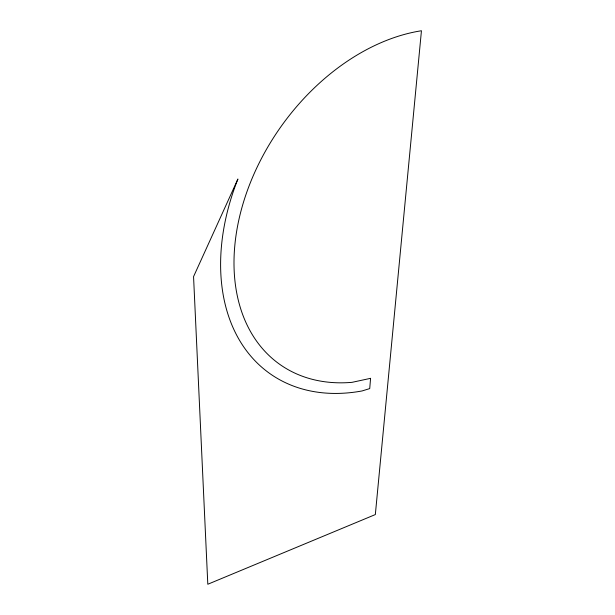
<?xml version="1.0" encoding="UTF-8"?>
<svg xmlns="http://www.w3.org/2000/svg" width="615" height="615" viewBox="0 0 615 615"><rect width="100%" height="100%" fill="white"/><g stroke="black" fill="none" stroke-linecap="round" stroke-linejoin="round"><path stroke-width="0.92" d="M370.576 378.333L369.73 388.588L362.043 390.956A208.062 146.239 -54.9 0 1 237.913 179.019L193.556 276.635L207.809 584.25L375.335 514.563L421.444 30.75A193.879 136.084 -54.9 0 0 237.867 224.59A193.879 136.084 -54.9 0 0 352.026 382.338L370.576 378.333"/></g></svg>
